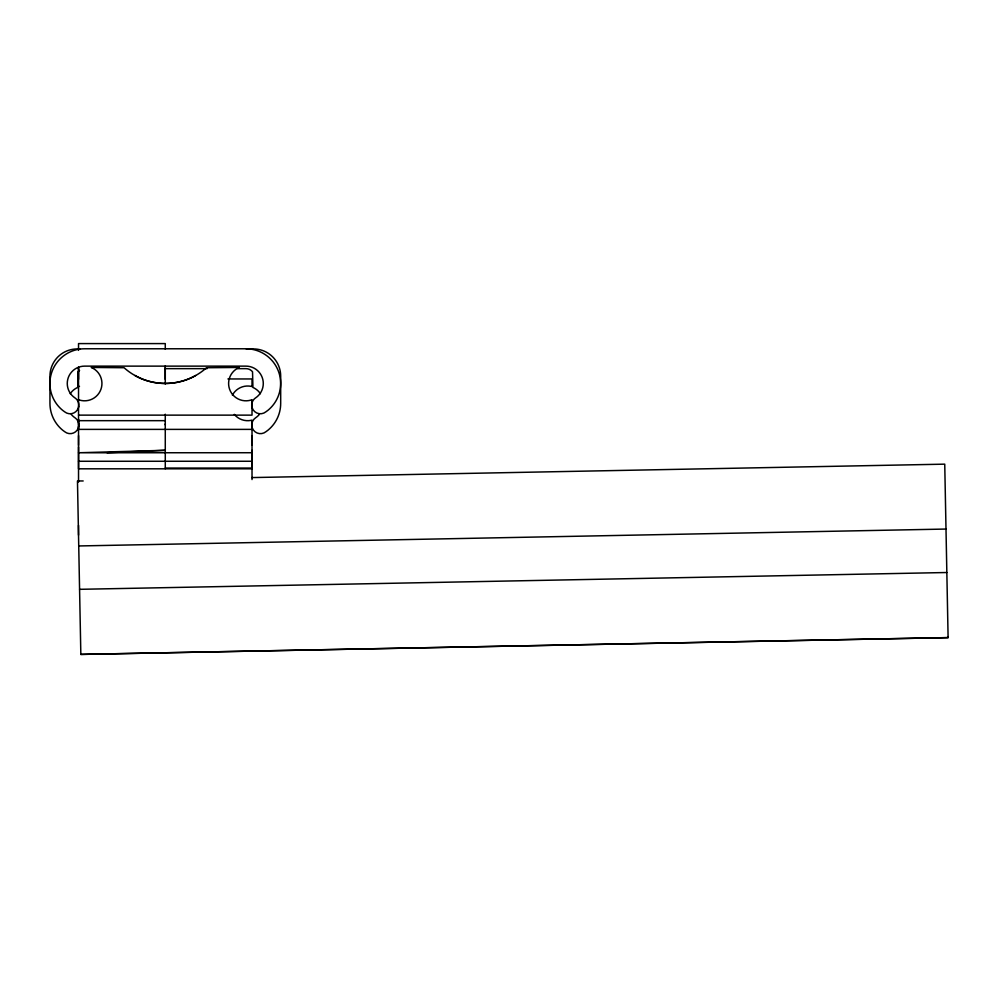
<?xml version="1.0" encoding="UTF-8"?>
<svg xmlns="http://www.w3.org/2000/svg" width="998" height="998" viewBox="0 0 998 998"><rect width="100%" height="100%" fill="white"/><g stroke="black" fill="none" stroke-linecap="round" stroke-linejoin="round"><path stroke-width="1.5" d="M78.53 446.917L78.53 468.811L252.02 468.811L252.02 450.31M78.53 445.308L78.53 435.615M78.53 424.886L78.53 367.514M78.53 379.365L78.53 367.127M165.281 468.761L165.269 423.925M165.269 424.886L165.269 414.22M165.269 379.365L165.269 365.904M252.02 445.308L252.02 435.615M195.633 375.51C177.207 386.089 153.318 386.064 134.917 375.46M78.53 386.575L79.491 386.338M107.035 452.73L165.281 450.31L78.53 452.768L252.02 452.73M251.858 477.58L944.744 464.157L948.1 637.61L80.838 654.414L80.826 653.727M78.742 545.956L945.992 529.052M79.578 589.319L946.84 572.515M80.065 348.938L77.158 348.938A27.208 27.208 0 0 0 49.95 376.146L49.95 403.354A34.693 34.693 0 0 0 62.637 430.175L64.683 431.697A8.67 8.67 0 0 0 77.158 430.15A8.67 8.67 0 0 0 75 417.775A17.353 17.353 0 0 1 71.232 414.357M246.207 348.938L253.48 348.938A27.208 27.208 0 0 1 280.688 376.146L280.688 403.354A34.693 34.693 0 0 1 268 430.175L265.955 431.697A8.67 8.67 0 0 1 253.48 430.15A8.67 8.67 0 0 1 255.625 417.775A17.353 17.353 0 0 0 259.405 414.357M165.319 368.649L207.11 368.649M237.636 368.649L245.995 368.649A8.383 8.383 0 0 1 252.531 371.792L252.931 387.461L254.166 388.047A17.353 17.353 0 0 1 260.416 393.711M227.931 378.953L252.02 378.953L252.02 386.575L251.072 386.338A17.353 17.353 0 0 0 232.384 395.171M78.53 415.131L252.02 415.131L252.02 399.699L250.985 400.073A17.353 17.353 0 0 1 229.615 389.32A17.353 17.353 0 0 1 239.308 367.451L206.561 367.738A61.938 61.938 0 0 1 124.064 367.726L91.242 367.451A17.353 17.353 0 0 1 100.935 389.32A17.353 17.353 0 0 1 79.566 400.073L78.53 399.699M78.53 420.669L165.269 420.669M78.53 425.722L78.543 429.377L252.02 429.377M78.53 461.276L252.02 461.263M165.281 468.062L252.02 468.062M78.53 480.961L83.183 480.961M79.491 420.37L78.53 420.121L78.53 482.059M948.088 636.924L948.1 637.61L80.838 654.414L77.47 480.961M252.02 479.564L252.02 420.133L251.072 420.37A17.353 17.353 0 0 1 234.268 414.357M165.269 349.175L165.269 343.586L78.53 343.586L78.53 350.373M165.269 367.514L165.269 384.03M78.53 525.372L78.53 535.14M79.566 370.37A8.383 8.383 0 0 0 78.106 371.792L77.707 387.461L76.459 388.047A17.353 17.353 0 0 0 70.222 393.711M78.642 406.797L78.443 407.633A8.67 8.67 0 0 1 64.633 411.812L62.587 410.29A34.693 34.693 0 0 1 84.593 348.776L245.945 348.776A34.693 34.693 0 0 1 267.963 410.29L265.905 411.812A8.67 8.67 0 0 1 252.107 407.633L251.895 406.797A8.67 8.67 0 0 1 251.895 403.417L252.107 402.593A8.67 8.67 0 0 1 255.588 397.903A17.353 17.353 0 0 0 245.945 366.129L84.593 366.129A17.353 17.353 0 0 0 74.962 397.903A8.67 8.67 0 0 1 78.443 402.593L78.642 403.417A8.67 8.67 0 0 1 78.642 406.797"/></g></svg>
